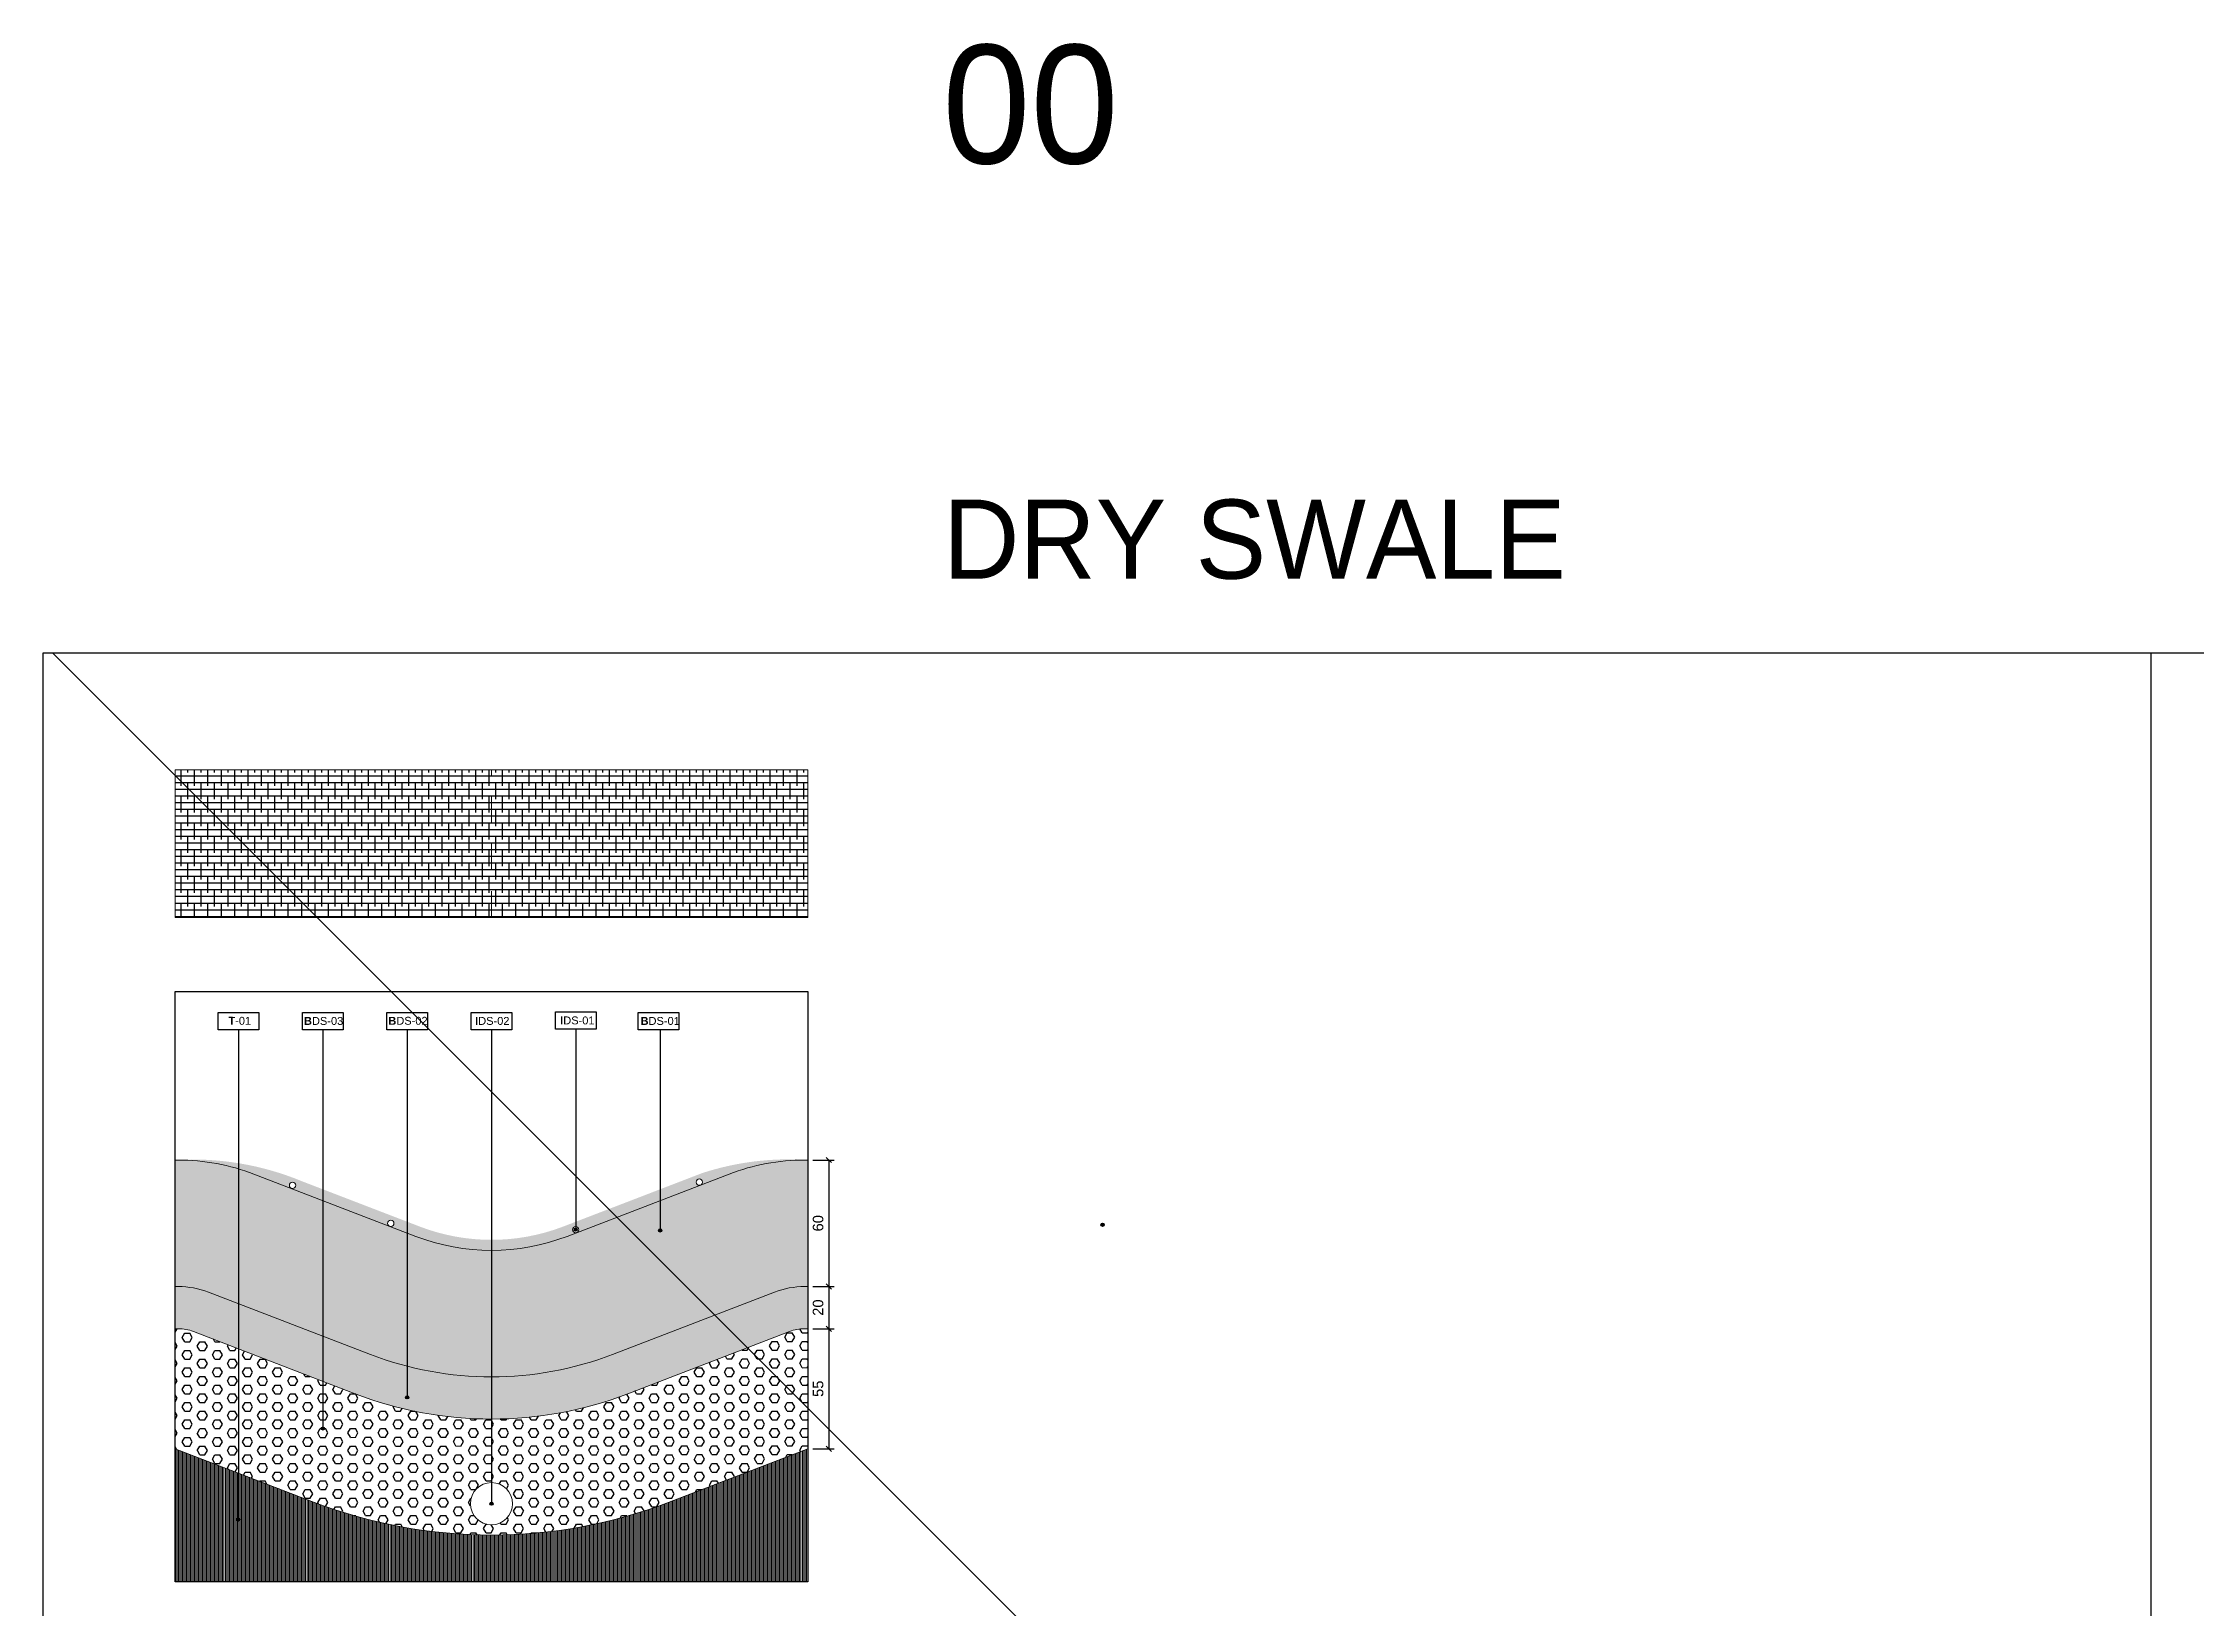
# Model space of a CAD drawing. Header units: metres. Extents: x -325 to 301, y -147 to 149.
# Drawn here: x 160.92 to 171.14, y 128.92 to 136.35 of the extents above; entities that cross this region are included whole.
import ezdxf

# ---------------------------------------------------------------- set-up
doc = ezdxf.new("R2010")
doc.units = ezdxf.units.M
doc.linetypes.add('HIDDEN', pattern=[0.375, 0.25, -0.125])
doc.layers.get('Defpoints').update_dxf_attribs({"lineweight": 13})
doc.layers.add('-aux', color=50, linetype='Continuous', plot=False)
doc.layers.add('0-TX-1_25', color=7, linetype='Continuous', true_color=0x3f4f7f)
doc.layers.add('03-TR-Paviment_00_Dry Swale', color=7, linetype='Continuous', true_color=0x6e5d3a)
doc.layers.add('02-L-Joints-Paviment_07_Natural Stone', color=7, linetype='Continuous', lineweight=5, true_color=0x998833)
for name, color, linetype, lineweight in [('1-CM', 7, 'Continuous', 0), ('2-formigó', 7, 'Continuous', 0), ('2-L-secció', 1, 'Continuous', 0), ('3-TR Seleccionat', 44, 'Continuous', 0)]:
    doc.layers.add(name, color=color, linetype=linetype, lineweight=lineweight)
for name, color, linetype in [('10-DET-encoixinat', 37, 'Continuous'), ('10-DET_TERRENY_compactat', 252, 'Continuous'), ('10-DET_TERRENY_sol estructural', 251, 'Continuous'), ('A-KEYPLAN_HATCH', 7, 'Continuous'), ('A_TEXT_2', 7, 'Continuous'), ('EIT_0 Llegenda', 7, 'Continuous')]:
    doc.layers.add(name, color=color, linetype=linetype)
doc.styles.get("Standard").update_dxf_attribs({"font": 'arial.ttf'})
doc.styles.add('x-llegenda materials$0$ENGRAVERS', font='TT0586M.TTF')
doc.dimstyles.new('ISO-25', dxfattribs={"dimtxt": 0.1, "dimasz": 0.1, "dimexe": 0.1, "dimexo": 0.1, "dimgap": 0.1, "dimtad": 1, "dimdec": 0, "dimlfac": 100, "dimzin": 9, "dimtxsty": 'Standard', "dimblk": 'OBLIQUE', "dimcen": 0.1, "dimadec": 0, "dimazin": 0, "dimtfac": 1, "dimtdec": 0, "dimtmove": 0, "dimatfit": 3, "dimldrblk": 'OBLIQUE', "dimfxl": 1, "dimarcsym": 0})

# ---------------------------------------------------------------- blocks, each defined once
blk = doc.blocks.new('hatch keyplan 2')
at = {"layer": 'A-KEYPLAN_HATCH'}
blk.add_lwpolyline([(0, 0.005476596624248486), (0.012874798693294, 0.005476596623793739), (0.012874798693294, -2.273736754432321e-13), (0, 0)], close=True, dxfattribs=at)
blk = doc.blocks.new('hatch keyplan')
at = {"layer": 'A-KEYPLAN_HATCH'}
blk.add_blockref('hatch keyplan 2', (1.430579833341536, 0.8521467901477053), dxfattribs=at)
blk = doc.blocks.new('B-DS03')
at = {"layer": 'A-KEYPLAN_HATCH'}
blk.add_blockref('hatch keyplan', (-1.430579833341536, -0.8521467901477053), dxfattribs=at)
at = {"layer": 'A_TEXT_2', "insert": (-0.0007977307988561444, 0.004032374434375541), "char_height": 0.0025, "attachment_point": 1}
blk.add_mtext_dynamic_manual_height_columns('\\pi0.00128;{\\fArial|b1|i0|c0|p34;B}DS-03', width=0.01456192034901793, gutter_width=0.015, heights=[0], dxfattribs=at)
blk = doc.blocks.new('I-06B')
at = {"layer": 'A-KEYPLAN_HATCH'}
blk.add_blockref('hatch keyplan', (-1.430579833341536, -0.8521467901477053), dxfattribs=at)
at = {"layer": 'A_TEXT_2', "insert": (-0.0007977307986626325, 0.00404589630651675), "char_height": 0.0025, "attachment_point": 1}
blk.add_mtext_dynamic_manual_height_columns('\\pi0.00206;{\\fArial|b1|i0|c0|p34;I}DS-02', width=0.01456192034901793, gutter_width=0.015, heights=[0], dxfattribs=at)
blk = doc.blocks.new('_Oblique')
at = {"color": 0, "lineweight": -2}
blk.add_line((-0.499999999995058, -0.4999999998130015), (0.500000000028669, 0.500000000163238), dxfattribs=at)
blk = doc.blocks.new('*D698')
at = {"layer": '0-TX-1_25', "color": 0, "lineweight": -2, "transparency": 16777216}
for p, q in [((164.5741180201363, 131.0516062130473), (164.6739000481313, 131.0516062130473)), ((164.6489000481313, 131.0516062130473), (164.6489000481313, 130.4516062130473)), ((164.5741180201363, 130.4516062130473), (164.6739000481313, 130.4516062130473))]:
    blk.add_line(p, q, dxfattribs=at)
at = {"layer": 'Defpoints', "color": 0, "transparency": 16777216}
for p in [(164.5491180201363, 131.0516062130473), (164.5491180201363, 130.4516062130473), (164.6489000481313, 130.4516062130473)]:
    blk.add_point(p, dxfattribs=at)
at = {"layer": '0-TX-1_25', "color": 0, "lineweight": -2, "transparency": 16777216, "xscale": 0.025, "yscale": 0.025, "zscale": 0.025}
for p, rotation in [((164.6489000481313, 131.0516062130473), 90), ((164.6489000481313, 130.4516062130473), 270)]:
    blk.add_blockref('_Oblique', p, dxfattribs=dict(at, rotation=rotation))
at = {"layer": '0-TX-1_25', "color": 0, "transparency": 16777216, "insert": (164.5983713987452, 130.7516062130472), "char_height": 0.05, "attachment_point": 5, "rotation": 90}
blk.add_mtext('60', dxfattribs=at)
blk = doc.blocks.new('*D699')
at = {"layer": '0-TX-1_25', "color": 0, "lineweight": -2, "transparency": 16777216}
for p, q in [((164.5741180201363, 130.4516062130473), (164.6739000481314, 130.4516062130473)), ((164.6489000481314, 130.4516062130473), (164.6489000481314, 130.2516062130473)), ((164.5741180201363, 130.2516062130473), (164.6739000481314, 130.2516062130473))]:
    blk.add_line(p, q, dxfattribs=at)
at = {"layer": 'Defpoints', "color": 0, "transparency": 16777216}
for p in [(164.5491180201363, 130.4516062130473), (164.5491180201363, 130.2516062130473), (164.6489000481314, 130.2516062130473)]:
    blk.add_point(p, dxfattribs=at)
at = {"layer": '0-TX-1_25', "color": 0, "lineweight": -2, "transparency": 16777216, "xscale": 0.025, "yscale": 0.025, "zscale": 0.025}
for p, rotation in [((164.6489000481314, 130.4516062130473), 90), ((164.6489000481314, 130.2516062130473), 270)]:
    blk.add_blockref('_Oblique', p, dxfattribs=dict(at, rotation=rotation))
at = {"layer": '0-TX-1_25', "color": 0, "transparency": 16777216, "insert": (164.5983713987453, 130.3516062130473), "char_height": 0.05, "attachment_point": 5, "rotation": 90}
blk.add_mtext('20', dxfattribs=at)
blk = doc.blocks.new('*D700')
at = {"layer": '0-TX-1_25', "color": 0, "lineweight": -2, "transparency": 16777216}
for p, q in [((164.5741180201363, 130.2516062130473), (164.6739000481316, 130.2516062130473)), ((164.6489000481316, 130.2516062130473), (164.6489000481316, 129.682119738109)), ((164.5741180201363, 129.682119738109), (164.6739000481316, 129.682119738109))]:
    blk.add_line(p, q, dxfattribs=at)
at = {"layer": 'Defpoints', "color": 0, "transparency": 16777216}
for p in [(164.5491180201363, 130.2516062130473), (164.5491180201363, 129.682119738109), (164.6489000481316, 129.682119738109)]:
    blk.add_point(p, dxfattribs=at)
at = {"layer": '0-TX-1_25', "color": 0, "lineweight": -2, "transparency": 16777216, "xscale": 0.025, "yscale": 0.025, "zscale": 0.025}
for p, rotation in [((164.6489000481316, 130.2516062130473), 90), ((164.6489000481316, 129.682119738109), 270)]:
    blk.add_blockref('_Oblique', p, dxfattribs=dict(at, rotation=rotation))
at = {"layer": '0-TX-1_25', "color": 0, "transparency": 16777216, "insert": (164.5984737179816, 129.9668629755781), "char_height": 0.05, "attachment_point": 5, "rotation": 90}
blk.add_mtext('55', dxfattribs=at)
blk = doc.blocks.new('B-DS01')
at = {"layer": 'A-KEYPLAN_HATCH'}
blk.add_blockref('hatch keyplan', (-1.430579833341138, -0.8521467901475916), dxfattribs=at)
at = {"layer": 'A_TEXT_2', "insert": (-0.0007977307984582405, 0.004032374434489228), "char_height": 0.0025, "attachment_point": 1}
blk.add_mtext_dynamic_manual_height_columns('\\pi0.00152;{\\fArial|b1|i0|c0|p34;B}DS-01', width=0.01456192034901793, gutter_width=0.015, heights=[0], dxfattribs=at)
blk = doc.blocks.new('I-06A')
at = {"layer": 'A-KEYPLAN_HATCH'}
blk.add_blockref('hatch keyplan', (-1.430579833341536, -0.8521467901477053), dxfattribs=at)
at = {"layer": 'A_TEXT_2', "insert": (-0.0007977307986626325, 0.00404589630651675), "char_height": 0.0025, "attachment_point": 1}
blk.add_mtext_dynamic_manual_height_columns('\\pi0.00229;{\\fArial|b1|i0|c0|p34;I}DS-01', width=0.01456192034901793, gutter_width=0.015, heights=[0], dxfattribs=at)
blk = doc.blocks.new('B-DS02')
at = {"layer": 'A-KEYPLAN_HATCH'}
blk.add_blockref('hatch keyplan', (-1.430579833341536, -0.8521467901477053), dxfattribs=at)
at = {"layer": 'A_TEXT_2', "insert": (-0.0007977306934924266, 0.004083503112212838), "char_height": 0.0025, "attachment_point": 1}
blk.add_mtext_dynamic_manual_height_columns('\\pi0.00129;{\\fArial|b1|i0|c0|p34;B}DS-02', width=0.01456192034901793, gutter_width=0.015, heights=[0], dxfattribs=at)
blk = doc.blocks.new('POINT')
at = {"layer": '0-TX-1_25'}
h = blk.add_hatch(dxfattribs=at)
h.set_pattern_fill('ANGLE', color=256)
h.set_pattern_definition([(0, (-83.74681484067048, -12.72584030761209), (0, 6.985), [5.08, -1.905]), (90, (-83.74681484067048, -12.72584030761209), (-6.985, 4.277078946022131e-16), [5.08, -1.905])])
edge = h.paths.add_edge_path()
edge.add_arc((0, 0), 0.0075, 0, 360)
h = blk.add_hatch(color=256, dxfattribs=at)
h.dxf.hatch_style = 1
edge = h.paths.add_edge_path()
edge.add_arc((0, 0), 0.0075, 0, 360)
blk.add_circle((0, 0), 0.0075, dxfattribs=at)
blk = doc.blocks.new('T-01')
at = {"layer": 'A-KEYPLAN_HATCH'}
blk.add_blockref('hatch keyplan', (-1.430579833341536, -0.8521467901477053), dxfattribs=at)
at = {"layer": 'A_TEXT_2', "insert": (-0.0007977306934924266, 0.004083503112212838), "char_height": 0.0025, "attachment_point": 1}
blk.add_mtext_dynamic_manual_height_columns('\\pi0.00405;{\\fArial|b1|i0|c0|p34;T}-01', width=0.01456192034901793, gutter_width=0.015, heights=[0], dxfattribs=at)

msp = doc.modelspace()

# ---------------------------------------------------------------- hatches: boundary and pattern name
at = {"layer": '03-TR-Paviment_00_Dry Swale', "ltscale": 0.3}
h = msp.add_hatch(dxfattribs=at)
h.set_pattern_fill('ANSI38', color=256, scale=0.01, angle=135)
h.set_pattern_definition([(180, (0, 0), (0, -0.03175), []), (270, (0, 0), (0.03174999999999999, -0.0635), [0.079375, -0.047625])])
h.paths.add_polyline_path([(164.5491180201362, 132.2016062130473), (161.5491180201362, 132.2016062130473), (161.5491180201362, 132.9016062130473), (164.5491180201362, 132.9016062130473)])
at = {"layer": '10-DET-encoixinat'}
h = msp.add_hatch(dxfattribs=at)
h.set_pattern_fill('CROSS', color=256, scale=0.002, angle=45)
h.set_pattern_definition([(45, (-3.973640940571386, 1.393625123248341), (0, 0.01796051224213831), [0.00635, -0.01905]), (135, (-3.969150812510851, 1.393625123248341), (-0.01796051224213831, 0), [0.00635, -0.01905])])
h.paths.add_polyline_path([(162.474751493242, 130.1296677259827, 0.1856776554368289), (163.6234845470304, 130.1296677259827), (164.3912040438495, 130.4249444555285, -0.09205214880430053), (164.5347956755731, 130.4516062130473), (164.5491180201362, 130.4516062130473), (164.5491180201362, 131.0515036430101, 0.09566440493653938), (164.1758165962642, 130.9849518192503), (163.4080970994451, 130.6896750897045, -0.1856776554368257), (162.6901389408274, 130.6896750897045), (161.9224194440083, 130.9849518192503, 0.09566440493652903), (161.5491180201362, 131.0515036430101), (161.5491180201362, 130.4516062130473), (161.5634403646994, 130.4516062130473, -0.09205214880430095), (161.707031996423, 130.4249444555285)])
at = {"layer": '10-DET_TERRENY_compactat'}
h = msp.add_hatch(dxfattribs=at)
h.set_pattern_fill('HEX', color=256, scale=0.002, angle=0.5782318252177278)
h.set_pattern_definition([(0.5782318252177278, (-3.973640940571386, 1.393625123248341), (-0.000110995747240735, 0.01099796253877573), [0.00635, -0.0127]), (120.5782318252177, (-3.973640940571386, 1.393625123248341), (-0.00946901707482901, -0.005595106406210373), [0.00635, -0.0127]), (60.57823182521773, (-3.967291263940667, 1.393689206672874), (-0.009580012822069743, 0.00540285613256535), [0.00635, -0.0127])])
edge = h.paths.add_edge_path()
edge.add_arc((163.4481375886234, 130.721144229442), 0.01499999999998636, 291.9995991268188, 650.0754229239)
edge.add_line((163.4532864411882, 130.7070556057596), (163.4080970994451, 130.6896750897045))
edge.add_arc((163.0491180201362, 131.6230206959077), 1.000000000000086, 248.9624889745794, 291.03751102542066, ccw=False)
edge.add_line((162.6901389408274, 130.6896750897045), (161.9224194440083, 130.9849518192503))
edge.add_arc((161.5634403646995, 130.0516062130476), 0.9999999999996305, 68.96248897457455, 90.00000000000325)
edge.add_line((161.5634403646994, 131.0516062130473), (161.5491180201362, 131.0516062130473))
edge.add_arc((161.6318905881747, 129.701571676594), 1.352569609164806, 67.50330789561531, 93.50849517095497, ccw=False)
edge.add_line((162.1494244232093, 130.9512129360083), (162.7080878947928, 130.7363423700147))
edge.add_arc((163.0491180201362, 131.6230206959075), 0.9499999999998752, 248.9624889745755, 291.0375110254246)
edge.add_line((163.3901481454797, 130.7363423700147), (164.0490765031991, 130.9897763537529))
edge.add_arc((164.4577644664467, 129.7374894344646), 1.317288267435816, 86.02336266994189, 108.07426427147831, ccw=False)
edge.add_line((164.5491180201362, 131.0516062130473), (164.534795675573, 131.0516062130473))
edge.add_arc((164.5347956755733, 130.051606213046), 1.000000000001282, 90.00000000001303, 111.0375110254083)
edge.add_line((164.1758165962642, 130.9849518192503), (163.453756590218, 130.7072364323095))
edge = h.paths.add_edge_path(flags=16)
edge.add_arc((164.0347939719157, 130.9466399172467), 0.015, 0, 360)
edge = h.paths.add_edge_path(flags=16)
edge.add_arc((162.5716086636473, 130.7511294587249), 0.015, 0, 360)
edge = h.paths.add_edge_path(flags=16)
edge.add_arc((162.1054323084596, 130.9319044732152), 0.015, 0, 360)
at = {"layer": '10-DET_TERRENY_sol estructural'}
h = msp.add_hatch(dxfattribs=at)
h.set_pattern_fill('AR-SAND', color=256, scale=0.0003999999999999999, angle=-43.73425226980012)
h.set_pattern_definition([(353.7657477301999, (-3.973640940571386, 1.393625123248341), (0.01307109486241468, 0.01458754955839248), [0, -0.0154432, 0, -0.017272, 0, -0.01651]), (323.7657477301998, (-3.973640940571386, 1.393625123248341), (0.03281425689703066, 0.008287315326236576), [0, -0.008331199999999999, 0, -0.0139192, 0, -0.005333999999999999]), (283.7657477301999, (-3.982670553360565, 1.402264342143444), (0.02290112981085184, -0.02183144168016654), [0, -0.005079999999999999, 0, -0.018288, 0, -0.02387599999999999]), (273.7657477301998, (-3.982670553360565, 1.402264342143444), (0.02823300150521867, -0.01467116658123407), [0, -0.002539999999999999, 0, -0.0119888, 0, -0.013716])])
h.paths.add_polyline_path([(162.474751493242, 130.1296677259827), (161.707031996423, 130.4249444555285, 0.1010890848354532), (161.5491180201362, 130.4513497188684), (161.5491180201362, 130.2516062130473), (161.5634403646993, 130.2516062130473, -0.09205214880430106), (161.6352361805612, 130.2382753342879), (162.4029556773802, 129.9429986047421, 0.1856776554368291), (163.6952803628922, 129.9429986047421), (164.4629998597113, 130.2382753342879, -0.09205214880430092), (164.5347956755731, 130.2516062130473), (164.5491180201362, 130.2516062130473), (164.5491180201362, 130.4513497188684, 0.1010890848354753), (164.3912040438495, 130.4249444555285), (163.6234845470304, 130.1296677259827, -0.1856776554368302)])
h = msp.add_hatch(dxfattribs=at)
h.set_pattern_fill('HEX', color=256, scale=0.007499999999999998, angle=0.01077754753281205)
h.set_pattern_definition([(0.01077754753281206, (-3.973640940571386, 1.393625123248341), (-7.75823503618998e-06, 0.04124445913582366), [0.02381249999999997, -0.04762499999999995]), (120.0107775475328, (-3.973640940571386, 1.393625123248341), (-0.03571487025945437, -0.02062894839654169), [0.02381249999999999, -0.04762499999999999]), (60.01077754753281, (-3.949828440992665, 1.393629602467427), (-0.03572262849449056, 0.02061551073928196), [0.02381249999999997, -0.04762499999999995])])
h.paths.add_polyline_path([(161.6352361805612, 130.2382753342879, 0.1101540437502043), (161.5491180201362, 130.2510927300007), (161.5491180201362, 129.6821197381089), (162.2055171837603, 129.4296585213304, 0.1856776554368351), (163.8927188565121, 129.4296585213304), (164.5491180201362, 129.6821197381089), (164.5491180201362, 130.2510927300007, 0.1101540437502536), (164.4629998597113, 130.2382753342879), (163.6952803628922, 129.9429986047421, -0.1856776554368291), (162.4029556773802, 129.9429986047421)])
h.paths.add_polyline_path([(163.1491180201362, 129.421724451999, -1), (162.9491180201362, 129.421724451999, -1)], flags=16)
at = {"layer": '3-TR Seleccionat'}
h = msp.add_hatch(dxfattribs=at)
h.set_pattern_fill('ANSI31', color=256, scale=0.002, angle=225, style=0)
h.set_pattern_definition([(270, (-3.973640940571386, 1.393625123248341), (0.00635, -1.301042606982605e-18), [])])
h.paths.add_polyline_path([(164.5491180201362, 129.6821197381089), (163.8927188565121, 129.4296585213304, -0.185677655436835), (162.2055171837603, 129.4296585213304), (161.5491180201362, 129.6821197381089), (161.5491180201362, 129.0516062130473), (164.5491180201362, 129.0516062130473)])

# ---------------------------------------------------------------- linework, layer by layer
at = {"layer": '-aux'}
for points in [[(160.9222529779737, 133.4566912249669), (290.9222529779737, 133.4566912249669), (290.9222529779737, 123.4566912249669), (160.9222529779737, 123.4566912249669)], [(161.5491180201362, 131.8516062130473), (164.5491180201362, 131.8516062130473), (164.5491180201362, 129.0516062130473), (161.5491180201362, 129.0516062130473)]]:
    msp.add_lwpolyline(points, close=True, dxfattribs=at)
msp.add_lwpolyline([(170.9222529779737, 123.4566912249669), (170.9222529779737, 133.4566912249665)], dxfattribs=at)
at = {"layer": '0-TX-1_25'}
for points in [[(161.8491180201348, 131.6694572636852), (161.8491180201353, 129.3469879716907)], [(162.2491180201348, 131.6694572636852), (162.2491180201353, 129.7785506638419)], [(162.6491180201348, 131.6694572636852), (162.6491180201359, 129.9261400361405)], [(163.0491180201348, 131.6694572636852), (163.0491180201362, 129.421724451999)], [(163.4491180201348, 131.6694572636852), (163.4491180201354, 130.7176178249289)], [(163.8491180201362, 131.6694572636852), (163.8491180201368, 130.7176178249289)]]:
    msp.add_lwpolyline(points, dxfattribs=at)
at = {"layer": '02-L-Joints-Paviment_07_Natural Stone', "color": 244, "true_color": 0x991b1e}
msp.add_lwpolyline([(160.9669907846555, 133.4566912249665), (170.9669907846555, 123.4566912249669)], dxfattribs=at)
at = {"layer": '1-CM', "color": 251, "linetype": 'HIDDEN', "ltscale": 0.5, "true_color": 0x636466}
msp.add_lwpolyline([(163.0491180201362, 132.2016062130473), (163.0491180201362, 132.9016062130474)], dxfattribs=at)
at = {"layer": '1-CM'}
for points in [[(161.5491180201362, 131.0516062130473), (161.5634403646994, 131.0516062130473, -0.09205214880430132), (161.9224194440083, 130.9849518192503), (162.6901389408274, 130.6896750897045, 0.1856776554368224), (163.4080970994451, 130.6896750897045), (164.1758165962642, 130.9849518192503, -0.09205214880430132), (164.5347956755731, 131.0516062130473), (164.5491180201362, 131.0516062130473)], [(161.5491180201362, 130.4516062130473), (161.5634403646994, 130.4516062130473, -0.09205214880429398), (161.707031996423, 130.4249444555285), (162.474751493242, 130.1296677259827, 0.1856776554368271), (163.6234845470304, 130.1296677259827), (164.3912040438495, 130.4249444555285, -0.09205214880429531), (164.534795675573, 130.4516062130473), (164.5491180201362, 130.4516062130473)], [(161.5491180201362, 130.2516062130473), (161.5634403646994, 130.2516062130473, -0.09205214880429324), (161.6352361805612, 130.2382753342879), (162.4029556773802, 129.9429986047421, 0.1856776554368276), (163.6952803628922, 129.9429986047421), (164.4629998597113, 130.2382753342879, -0.09205214880429254), (164.534795675573, 130.2516062130473), (164.5491180201362, 130.2516062130473)], [(161.5491180201362, 129.6821197381089), (162.2055171837603, 129.4296585213304, 0.1856776554368262), (163.8927188565121, 129.4296585213304), (164.5491180201362, 129.6821197381089)]]:
    msp.add_lwpolyline(points, format="xyb", dxfattribs=at)
for centre in [(162.1054323084596, 130.9319044732152), (164.0347939719157, 130.9466399172467), (162.5716086636473, 130.7511294587249), (163.4481375886234, 130.721144229442)]:
    msp.add_circle(centre, 0.015, dxfattribs=at)
at = {"layer": '2-formigó'}
msp.add_circle((163.0491180201362, 129.421724451999), 0.09999999999999996, dxfattribs=at)
at = {"layer": '2-L-secció'}
for p, q in [((161.5491180201362, 131.0516062130473), (161.5491180201362, 129.0516062130473)), ((164.5491180201362, 131.0516062130473), (164.5491180201362, 129.0516062130473))]:
    msp.add_line(p, q, dxfattribs=at)
msp.add_lwpolyline([(161.5491180201362, 132.9016062130473), (164.5491180201362, 132.9016062130473), (164.5491180201362, 132.2016062130473), (161.5491180201362, 132.2016062130473)], close=True, dxfattribs=at)

# ---------------------------------------------------------------- block references
at = {"layer": '0-TX-1_25', "xscale": 15, "yscale": 15, "zscale": 15, "rotation": 359.9589107450755}
msp.add_blockref('T-01', (161.7525570547654, 131.6695265116985), dxfattribs=at)
at = {"layer": '0-TX-1_25', "xscale": 14.99999999999999, "yscale": 14.99999999999999, "zscale": 14.99999999999999}
for name, p in [('B-DS03', (162.1525570299351, 131.669457263687)), ('B-DS02', (162.5525570299351, 131.669457263687)), ('I-06B', (162.9525570299365, 131.669457263687)), ('I-06A', (163.3525616256167, 131.6717973538167)), ('B-DS01', (163.7453565167061, 131.669457263685))]:
    msp.add_blockref(name, p, dxfattribs=at)
at = {"layer": '0-TX-1_25'}
for p in [(163.4481375886234, 130.721144229442), (163.8491180201368, 130.7176178249289), (165.947713559871, 130.7445040962573), (162.6491180201359, 129.9261400361405), (162.2491180201353, 129.7785506638419), (161.8491180201353, 129.3469879716907), (163.0491180201362, 129.421724451999)]:
    msp.add_blockref('POINT', p, dxfattribs=at)

# ---------------------------------------------------------------- texts
at = {"layer": 'EIT_0 Llegenda', "attachment_point": 1, "style": 'x-llegenda materials$0$ENGRAVERS'}
for s, insert, char_height, width in [('00', (165.1874695215291, 136.3404999003752), 0.5624999999999999, 28.81514908959036), ('DRY SWALE', (165.1909898786158, 134.1837362367149), 0.3749999999999999, 19.21009939306024)]:
    msp.add_mtext(s, dxfattribs=dict(at, insert=insert, char_height=char_height, width=width))

# ---------------------------------------------------------------- dimensions: what is measured, and where the dimension line sits
at = {"layer": '0-TX-1_25'}
for base, p1, p2, picture, middle in [((164.6489000481313, 130.4516062130473), (164.5491180201362, 131.0516062130473), (164.5491180201362, 130.4516062130473), '*D698', (164.5983713987452, 130.7516062130472)), ((164.6489000481314, 130.2516062130473), (164.5491180201362, 130.4516062130473), (164.5491180201362, 130.2516062130473), '*D699', (164.5983713987453, 130.3516062130473))]:
    dim = msp.add_linear_dim(base=base, p1=p1, p2=p2, angle=90, dimstyle='ISO-25', override={"dimtxt": 0.05, "dimasz": 0.025, "dimexe": 0.025, "dimexo": 0.025, "dimgap": 0.025, "dimblk1": 'Oblique', "dimblk2": 'Oblique', "dimsah": 1, "dimfxl": 0.1, "dimfxlon": 1, "dimarcsym": 1}, dxfattribs=at)
    dim.commit()
    dim.dimension.update_dxf_attribs({"geometry": picture, "text_midpoint": middle})
dim = msp.add_linear_dim(base=(164.6489000481316, 129.682119738109), p1=(164.5491180201362, 130.2516062130473), p2=(164.5491180201362, 129.6821197381089), angle=90, text='55', dimstyle='ISO-25', override={"dimtxt": 0.05, "dimasz": 0.025, "dimexe": 0.025, "dimexo": 0.025, "dimgap": 0.025, "dimblk1": 'Oblique', "dimblk2": 'Oblique', "dimsah": 1, "dimfxl": 0.1, "dimfxlon": 1, "dimarcsym": 1}, dxfattribs=at)
dim.commit()
dim.dimension.update_dxf_attribs({"geometry": '*D700', "text_midpoint": (164.5984737179816, 129.9668629755781)})

doc.saveas('drawing.dxf')
